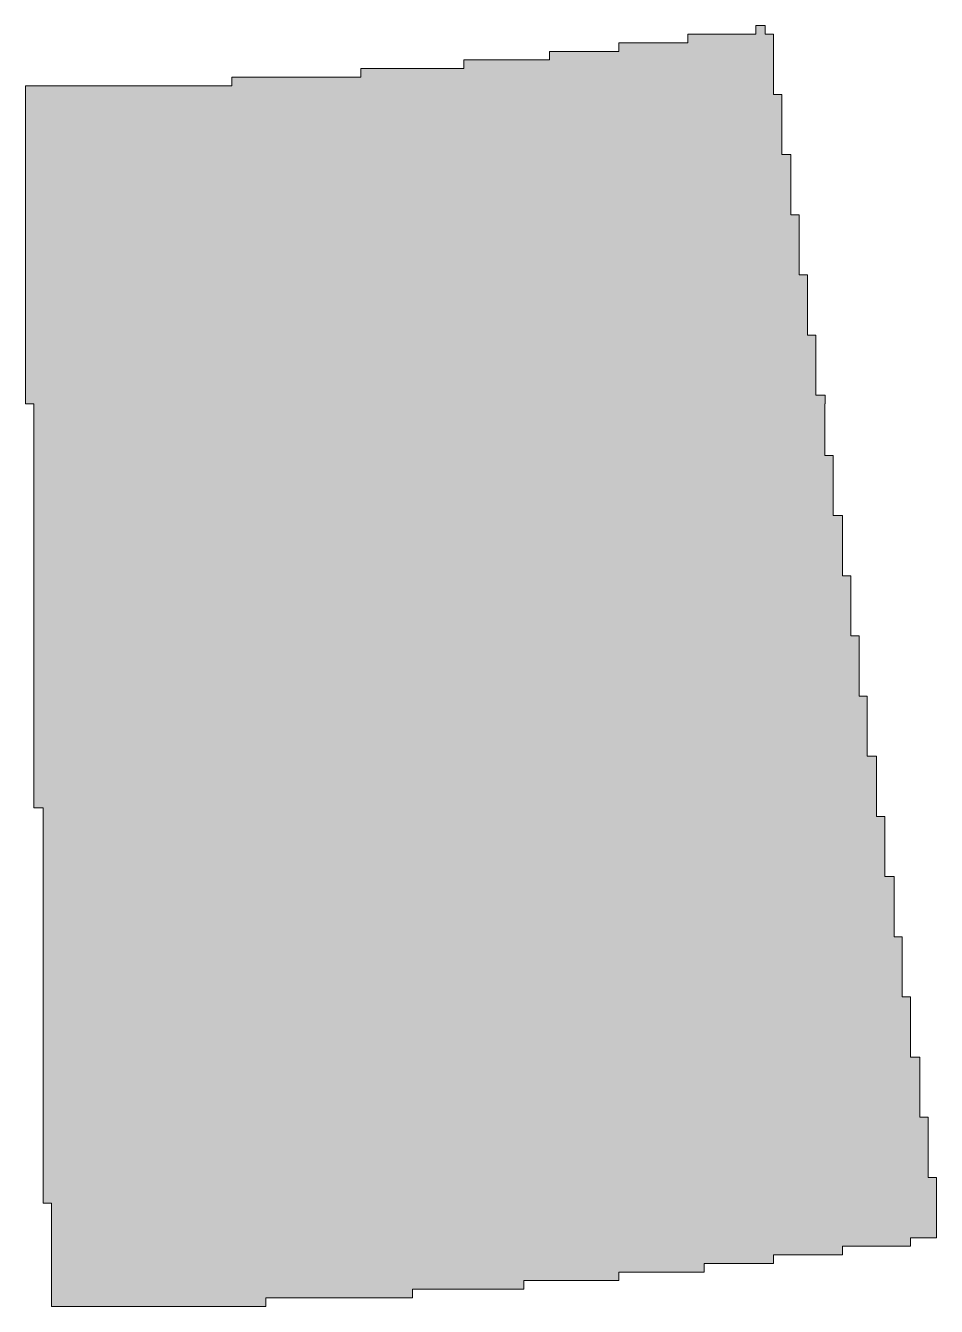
# Model space of a CAD drawing. Header units: millimetres. Extents: x 76.6 to 106.3, y -138 to -109.2.
# Drawn here: x 91.689 to 93.932, y -138.006 to -134.852 of the extents above; entities that cross this region are included whole.
import ezdxf

# ---------------------------------------------------------------- set-up
doc = ezdxf.new("R2010")
doc.units = ezdxf.units.MM
doc.header["$MEASUREMENT"] = 0
doc.layers.add('Layer 1', color=7, linetype='Continuous', lineweight=0)

msp = doc.modelspace()

# ---------------------------------------------------------------- hatches: boundary and pattern name
at = {"layer": 'Layer 1', "true_color": 0x000000, "transparency": 33554687}
h = msp.add_hatch(color=18, dxfattribs=at)
h.dxf.hatch_style = 2
h.paths.add_polyline_path([(93.6572, -135.8261), (93.6572, -135.8472), (93.6572, -135.8685), (93.6572, -135.8896), (93.6572, -135.9107), (93.6776, -135.9107), (93.6776, -135.932), (93.6776, -135.9531), (93.6776, -135.9742), (93.6776, -135.9955), (93.6776, -136.0166), (93.6776, -136.0377), (93.6776, -136.059), (93.7004, -136.059), (93.7004, -136.0801), (93.7004, -136.1012), (93.7004, -136.1225), (93.7004, -136.1436), (93.7004, -136.1647), (93.7004, -136.186), (93.7004, -136.2071), (93.7208, -136.2071), (93.7208, -136.2282), (93.7208, -136.2495), (93.7208, -136.2706), (93.7208, -136.2917), (93.7208, -136.313), (93.7208, -136.3341), (93.7208, -136.3552), (93.7411, -136.3552), (93.7411, -136.3765), (93.7411, -136.3976), (93.7411, -136.4187), (93.7411, -136.44), (93.7411, -136.4611), (93.7411, -136.4822), (93.7411, -136.5035), (93.7614, -136.5035), (93.7614, -136.5246), (93.7614, -136.5457), (93.7614, -136.567), (93.7614, -136.5881), (93.7614, -136.6092), (93.7614, -136.6305), (93.7614, -136.6516), (93.7842, -136.6516), (93.7842, -136.6727), (93.7842, -136.694), (93.7842, -136.7151), (93.7842, -136.7362), (93.7842, -136.7575), (93.7842, -136.7786), (93.7843, -136.7786), (93.7843, -136.7997), (93.8045, -136.7997), (93.8045, -136.821), (93.8045, -136.8421), (93.8045, -136.8632), (93.8045, -136.8845), (93.8045, -136.9056), (93.8045, -136.9267), (93.8045, -136.948), (93.8275, -136.948), (93.8275, -136.9691), (93.8275, -136.9902), (93.8275, -137.0115), (93.8275, -137.0326), (93.8275, -137.0537), (93.8275, -137.075), (93.8275, -137.0961), (93.8477, -137.0961), (93.8477, -137.1172), (93.8477, -137.1385), (93.8477, -137.1596), (93.8477, -137.1807), (93.8477, -137.202), (93.8477, -137.2231), (93.8477, -137.2442), (93.8681, -137.2442), (93.8681, -137.2655), (93.8681, -137.2866), (93.8681, -137.3077), (93.8681, -137.329), (93.8681, -137.3501), (93.8681, -137.3712), (93.8681, -137.3925), (93.8909, -137.3925), (93.8909, -137.4136), (93.8909, -137.4347), (93.8909, -137.456), (93.8909, -137.4771), (93.8909, -137.4982), (93.8909, -137.5195), (93.8909, -137.5406), (93.9113, -137.5406), (93.9113, -137.5617), (93.9113, -137.583), (93.9113, -137.6041), (93.9113, -137.6252), (93.9113, -137.6465), (93.9113, -137.6676), (93.9113, -137.6887), (93.9315, -137.6887), (93.9315, -137.71), (93.9315, -137.7311), (93.9315, -137.7522), (93.9316, -137.7522), (93.9316, -137.7735), (93.9316, -137.7946), (93.9316, -137.8157), (93.9316, -137.837), (93.8681, -137.837), (93.8681, -137.8581), (93.7004, -137.8581), (93.7004, -137.8792), (93.5302, -137.8792), (93.5302, -137.9005), (93.36, -137.9005), (93.36, -137.9216), (93.1492, -137.9216), (93.1492, -137.9427), (92.9156, -137.9427), (92.9156, -137.964), (92.6412, -137.964), (92.6412, -137.9851), (92.2806, -137.9851), (92.2806, -138.0062), (91.7523, -138.0062), (91.7523, -137.9851), (91.7522, -137.9851), (91.7522, -137.964), (91.7523, -137.964), (91.7523, -137.9427), (91.7522, -137.9427), (91.7522, -137.9216), (91.7522, -137.9005), (91.7522, -137.8792), (91.7522, -137.8581), (91.7523, -137.8581), (91.7523, -137.837), (91.7523, -137.837), (91.7523, -137.8157), (91.7523, -137.7946), (91.7523, -137.7735), (91.7523, -137.7522), (91.7319, -137.7522), (91.7319, -137.7311), (91.7319, -137.71), (91.7319, -137.6887), (91.732, -137.6887), (91.732, -137.6676), (91.732, -137.6465), (91.732, -137.6252), (91.732, -137.6041), (91.732, -137.583), (91.732, -137.5617), (91.732, -137.5406), (91.7319, -137.5406), (91.7319, -137.5195), (91.7319, -137.4982), (91.7319, -137.4771), (91.7319, -137.456), (91.7319, -137.4347), (91.7319, -137.4136), (91.7319, -137.3925), (91.732, -137.3925), (91.732, -137.3712), (91.732, -137.3501), (91.732, -137.329), (91.732, -137.3077), (91.732, -137.2866), (91.732, -137.2655), (91.732, -137.2442), (91.7319, -137.2442), (91.7319, -137.2231), (91.7319, -137.202), (91.7319, -137.1807), (91.7319, -137.1596), (91.7319, -137.1385), (91.7319, -137.1172), (91.7319, -137.0961), (91.732, -137.0961), (91.732, -137.075), (91.732, -137.0537), (91.732, -137.0326), (91.732, -137.0115), (91.732, -136.9902), (91.732, -136.9691), (91.732, -136.948), (91.7319, -136.948), (91.7319, -136.9267), (91.7319, -136.9056), (91.7319, -136.8845), (91.7319, -136.8632), (91.7319, -136.8421), (91.7319, -136.821), (91.7319, -136.7997), (91.732, -136.7997), (91.732, -136.7786), (91.709, -136.7786), (91.709, -136.7575), (91.709, -136.7362), (91.709, -136.7151), (91.709, -136.694), (91.709, -136.6727), (91.709, -136.6516), (91.7091, -136.6516), (91.7091, -136.6305), (91.7091, -136.6092), (91.7091, -136.5881), (91.7091, -136.567), (91.7091, -136.5457), (91.7091, -136.5246), (91.7091, -136.5035), (91.7091, -136.5035), (91.7091, -136.4822), (91.7091, -136.4611), (91.7091, -136.44), (91.7091, -136.4187), (91.7091, -136.3976), (91.7091, -136.3765), (91.7091, -136.3552), (91.7091, -136.3552), (91.7091, -136.3341), (91.7091, -136.313), (91.7091, -136.2917), (91.7091, -136.2706), (91.7091, -136.2495), (91.7091, -136.2282), (91.7091, -136.2071), (91.709, -136.2071), (91.709, -136.186), (91.709, -136.1647), (91.709, -136.1436), (91.709, -136.1225), (91.709, -136.1012), (91.709, -136.0801), (91.709, -136.059), (91.7091, -136.059), (91.7091, -136.0377), (91.7091, -136.0166), (91.7091, -135.9955), (91.7091, -135.9742), (91.7091, -135.9531), (91.7091, -135.932), (91.7091, -135.9107), (91.709, -135.9107), (91.709, -135.8896), (91.709, -135.8685), (91.709, -135.8472), (91.709, -135.8261), (91.709, -135.805), (91.709, -135.7837), (91.6888, -135.7837), (91.6888, -135.7626), (91.6888, -135.7626), (91.6888, -135.7415), (91.6888, -135.7202), (91.6888, -135.6991), (91.6888, -135.678), (91.6888, -135.6567), (91.6888, -135.6356), (91.6888, -135.6145), (91.6888, -135.6145), (91.6888, -135.5932), (91.6888, -135.5721), (91.6888, -135.551), (91.6888, -135.5297), (91.6888, -135.5086), (91.6888, -135.4875), (91.6888, -135.4662), (91.6887, -135.4662), (91.6887, -135.4451), (91.6887, -135.424), (91.6887, -135.4027), (91.6887, -135.3816), (91.6887, -135.3605), (91.6887, -135.3392), (91.6887, -135.3181), (91.6888, -135.3181), (91.6888, -135.297), (91.6888, -135.2757), (91.6888, -135.2546), (91.6888, -135.2335), (91.6888, -135.2122), (91.6888, -135.1911), (91.6888, -135.17), (91.6888, -135.17), (91.6888, -135.1487), (91.6888, -135.1276), (91.6888, -135.1065), (91.6888, -135.0852), (91.6888, -135.0641), (91.6888, -135.043), (91.6888, -135.0217), (91.6888, -135.0217), (91.6888, -135.0006), (92.1968, -135.0006), (92.1968, -134.9795), (92.5142, -134.9795), (92.5142, -134.9582), (92.7682, -134.9582), (92.7682, -134.9371), (92.979, -134.9371), (92.979, -134.916), (93.1492, -134.916), (93.1492, -134.8947), (93.3194, -134.8947), (93.3194, -134.8736), (93.4871, -134.8736), (93.4871, -134.8525), (93.51, -134.8525), (93.51, -134.8736), (93.5302, -134.8736), (93.5302, -134.8947), (93.5302, -134.916), (93.5302, -134.9371), (93.5302, -134.9582), (93.5302, -134.9795), (93.5303, -134.9795), (93.5303, -135.0006), (93.5303, -135.0217), (93.5506, -135.0217), (93.5506, -135.043), (93.5506, -135.0641), (93.5506, -135.0852), (93.5506, -135.1065), (93.5506, -135.1276), (93.5506, -135.1487), (93.5506, -135.17), (93.5735, -135.17), (93.5735, -135.1911), (93.5735, -135.2122), (93.5735, -135.2335), (93.5735, -135.2546), (93.5735, -135.2757), (93.5735, -135.297), (93.5735, -135.3181), (93.5937, -135.3181), (93.5937, -135.3392), (93.5937, -135.3605), (93.5937, -135.3816), (93.5937, -135.4027), (93.5937, -135.424), (93.5937, -135.4451), (93.5937, -135.4662), (93.6141, -135.4662), (93.6141, -135.4875), (93.6141, -135.5086), (93.6141, -135.5297), (93.6141, -135.551), (93.6141, -135.5721), (93.6141, -135.5932), (93.6141, -135.6145), (93.6344, -135.6145), (93.6344, -135.6356), (93.6344, -135.6567), (93.6344, -135.678), (93.6344, -135.6991), (93.6344, -135.7202), (93.6344, -135.7415), (93.6344, -135.7626), (93.6573, -135.7626), (93.6573, -135.7837), (93.6572, -135.7837), (93.6572, -135.805)])

# ---------------------------------------------------------------- linework, layer by layer
at = {"layer": 'Layer 1'}
msp.add_lwpolyline([(93.6572, -135.8261), (93.6572, -135.8472), (93.6572, -135.8685), (93.6572, -135.8896), (93.6572, -135.9107), (93.6776, -135.9107), (93.6776, -135.932), (93.6776, -135.9531), (93.6776, -135.9742), (93.6776, -135.9955), (93.6776, -136.0166), (93.6776, -136.0377), (93.6776, -136.059), (93.7004, -136.059), (93.7004, -136.0801), (93.7004, -136.1012), (93.7004, -136.1225), (93.7004, -136.1436), (93.7004, -136.1647), (93.7004, -136.186), (93.7004, -136.2071), (93.7208, -136.2071), (93.7208, -136.2282), (93.7208, -136.2495), (93.7208, -136.2706), (93.7208, -136.2917), (93.7208, -136.313), (93.7208, -136.3341), (93.7208, -136.3552), (93.7411, -136.3552), (93.7411, -136.3765), (93.7411, -136.3976), (93.7411, -136.4187), (93.7411, -136.44), (93.7411, -136.4611), (93.7411, -136.4822), (93.7411, -136.5035), (93.7614, -136.5035), (93.7614, -136.5246), (93.7614, -136.5457), (93.7614, -136.567), (93.7614, -136.5881), (93.7614, -136.6092), (93.7614, -136.6305), (93.7614, -136.6516), (93.7842, -136.6516), (93.7842, -136.6727), (93.7842, -136.694), (93.7842, -136.7151), (93.7842, -136.7362), (93.7842, -136.7575), (93.7842, -136.7786), (93.7843, -136.7786), (93.7843, -136.7997), (93.8045, -136.7997), (93.8045, -136.821), (93.8045, -136.8421), (93.8045, -136.8632), (93.8045, -136.8845), (93.8045, -136.9056), (93.8045, -136.9267), (93.8045, -136.948), (93.8275, -136.948), (93.8275, -136.9691), (93.8275, -136.9902), (93.8275, -137.0115), (93.8275, -137.0326), (93.8275, -137.0537), (93.8275, -137.075), (93.8275, -137.0961), (93.8477, -137.0961), (93.8477, -137.1172), (93.8477, -137.1385), (93.8477, -137.1596), (93.8477, -137.1807), (93.8477, -137.202), (93.8477, -137.2231), (93.8477, -137.2442), (93.8681, -137.2442), (93.8681, -137.2655), (93.8681, -137.2866), (93.8681, -137.3077), (93.8681, -137.329), (93.8681, -137.3501), (93.8681, -137.3712), (93.8681, -137.3925), (93.8909, -137.3925), (93.8909, -137.4136), (93.8909, -137.4347), (93.8909, -137.456), (93.8909, -137.4771), (93.8909, -137.4982), (93.8909, -137.5195), (93.8909, -137.5406), (93.9113, -137.5406), (93.9113, -137.5617), (93.9113, -137.583), (93.9113, -137.6041), (93.9113, -137.6252), (93.9113, -137.6465), (93.9113, -137.6676), (93.9113, -137.6887), (93.9315, -137.6887), (93.9315, -137.71), (93.9315, -137.7311), (93.9315, -137.7522), (93.9316, -137.7522), (93.9316, -137.7735), (93.9316, -137.7946), (93.9316, -137.8157), (93.9316, -137.837), (93.8681, -137.837), (93.8681, -137.8581), (93.7004, -137.8581), (93.7004, -137.8792), (93.5302, -137.8792), (93.5302, -137.9005), (93.36, -137.9005), (93.36, -137.9216), (93.1492, -137.9216), (93.1492, -137.9427), (92.9156, -137.9427), (92.9156, -137.964), (92.6412, -137.964), (92.6412, -137.9851), (92.2806, -137.9851), (92.2806, -138.0062), (91.7523, -138.0062), (91.7523, -137.9851), (91.7522, -137.9851), (91.7522, -137.964), (91.7523, -137.964), (91.7523, -137.9427), (91.7522, -137.9427), (91.7522, -137.9216), (91.7522, -137.9005), (91.7522, -137.8792), (91.7522, -137.8581), (91.7523, -137.8581), (91.7523, -137.837), (91.7523, -137.837), (91.7523, -137.8157), (91.7523, -137.7946), (91.7523, -137.7735), (91.7523, -137.7522), (91.7319, -137.7522), (91.7319, -137.7311), (91.7319, -137.71), (91.7319, -137.6887), (91.732, -137.6887), (91.732, -137.6676), (91.732, -137.6465), (91.732, -137.6252), (91.732, -137.6041), (91.732, -137.583), (91.732, -137.5617), (91.732, -137.5406), (91.7319, -137.5406), (91.7319, -137.5195), (91.7319, -137.4982), (91.7319, -137.4771), (91.7319, -137.456), (91.7319, -137.4347), (91.7319, -137.4136), (91.7319, -137.3925), (91.732, -137.3925), (91.732, -137.3712), (91.732, -137.3501), (91.732, -137.329), (91.732, -137.3077), (91.732, -137.2866), (91.732, -137.2655), (91.732, -137.2442), (91.7319, -137.2442), (91.7319, -137.2231), (91.7319, -137.202), (91.7319, -137.1807), (91.7319, -137.1596), (91.7319, -137.1385), (91.7319, -137.1172), (91.7319, -137.0961), (91.732, -137.0961), (91.732, -137.075), (91.732, -137.0537), (91.732, -137.0326), (91.732, -137.0115), (91.732, -136.9902), (91.732, -136.9691), (91.732, -136.948), (91.7319, -136.948), (91.7319, -136.9267), (91.7319, -136.9056), (91.7319, -136.8845), (91.7319, -136.8632), (91.7319, -136.8421), (91.7319, -136.821), (91.7319, -136.7997), (91.732, -136.7997), (91.732, -136.7786), (91.709, -136.7786), (91.709, -136.7575), (91.709, -136.7362), (91.709, -136.7151), (91.709, -136.694), (91.709, -136.6727), (91.709, -136.6516), (91.7091, -136.6516), (91.7091, -136.6305), (91.7091, -136.6092), (91.7091, -136.5881), (91.7091, -136.567), (91.7091, -136.5457), (91.7091, -136.5246), (91.7091, -136.5035), (91.7091, -136.5035), (91.7091, -136.4822), (91.7091, -136.4611), (91.7091, -136.44), (91.7091, -136.4187), (91.7091, -136.3976), (91.7091, -136.3765), (91.7091, -136.3552), (91.7091, -136.3552), (91.7091, -136.3341), (91.7091, -136.313), (91.7091, -136.2917), (91.7091, -136.2706), (91.7091, -136.2495), (91.7091, -136.2282), (91.7091, -136.2071), (91.709, -136.2071), (91.709, -136.186), (91.709, -136.1647), (91.709, -136.1436), (91.709, -136.1225), (91.709, -136.1012), (91.709, -136.0801), (91.709, -136.059), (91.7091, -136.059), (91.7091, -136.0377), (91.7091, -136.0166), (91.7091, -135.9955), (91.7091, -135.9742), (91.7091, -135.9531), (91.7091, -135.932), (91.7091, -135.9107), (91.709, -135.9107), (91.709, -135.8896), (91.709, -135.8685), (91.709, -135.8472), (91.709, -135.8261), (91.709, -135.805), (91.709, -135.7837), (91.6888, -135.7837), (91.6888, -135.7626), (91.6888, -135.7626), (91.6888, -135.7415), (91.6888, -135.7202), (91.6888, -135.6991), (91.6888, -135.678), (91.6888, -135.6567), (91.6888, -135.6356), (91.6888, -135.6145), (91.6888, -135.6145), (91.6888, -135.5932), (91.6888, -135.5721), (91.6888, -135.551), (91.6888, -135.5297), (91.6888, -135.5086), (91.6888, -135.4875), (91.6888, -135.4662), (91.6887, -135.4662), (91.6887, -135.4451), (91.6887, -135.424), (91.6887, -135.4027), (91.6887, -135.3816), (91.6887, -135.3605), (91.6887, -135.3392), (91.6887, -135.3181), (91.6888, -135.3181), (91.6888, -135.297), (91.6888, -135.2757), (91.6888, -135.2546), (91.6888, -135.2335), (91.6888, -135.2122), (91.6888, -135.1911), (91.6888, -135.17), (91.6888, -135.17), (91.6888, -135.1487), (91.6888, -135.1276), (91.6888, -135.1065), (91.6888, -135.0852), (91.6888, -135.0641), (91.6888, -135.043), (91.6888, -135.0217), (91.6888, -135.0217), (91.6888, -135.0006), (92.1968, -135.0006), (92.1968, -134.9795), (92.5142, -134.9795), (92.5142, -134.9582), (92.7682, -134.9582), (92.7682, -134.9371), (92.979, -134.9371), (92.979, -134.916), (93.1492, -134.916), (93.1492, -134.8947), (93.3194, -134.8947), (93.3194, -134.8736), (93.4871, -134.8736), (93.4871, -134.8525), (93.51, -134.8525), (93.51, -134.8736), (93.5302, -134.8736), (93.5302, -134.8947), (93.5302, -134.916), (93.5302, -134.9371), (93.5302, -134.9582), (93.5302, -134.9795), (93.5303, -134.9795), (93.5303, -135.0006), (93.5303, -135.0217), (93.5506, -135.0217), (93.5506, -135.043), (93.5506, -135.0641), (93.5506, -135.0852), (93.5506, -135.1065), (93.5506, -135.1276), (93.5506, -135.1487), (93.5506, -135.17), (93.5735, -135.17), (93.5735, -135.1911), (93.5735, -135.2122), (93.5735, -135.2335), (93.5735, -135.2546), (93.5735, -135.2757), (93.5735, -135.297), (93.5735, -135.3181), (93.5937, -135.3181), (93.5937, -135.3392), (93.5937, -135.3605), (93.5937, -135.3816), (93.5937, -135.4027), (93.5937, -135.424), (93.5937, -135.4451), (93.5937, -135.4662), (93.6141, -135.4662), (93.6141, -135.4875), (93.6141, -135.5086), (93.6141, -135.5297), (93.6141, -135.551), (93.6141, -135.5721), (93.6141, -135.5932), (93.6141, -135.6145), (93.6344, -135.6145), (93.6344, -135.6356), (93.6344, -135.6567), (93.6344, -135.678), (93.6344, -135.6991), (93.6344, -135.7202), (93.6344, -135.7415), (93.6344, -135.7626), (93.6573, -135.7626), (93.6573, -135.7837), (93.6572, -135.7837), (93.6572, -135.805)], close=True, dxfattribs=at)

doc.saveas('drawing.dxf')
